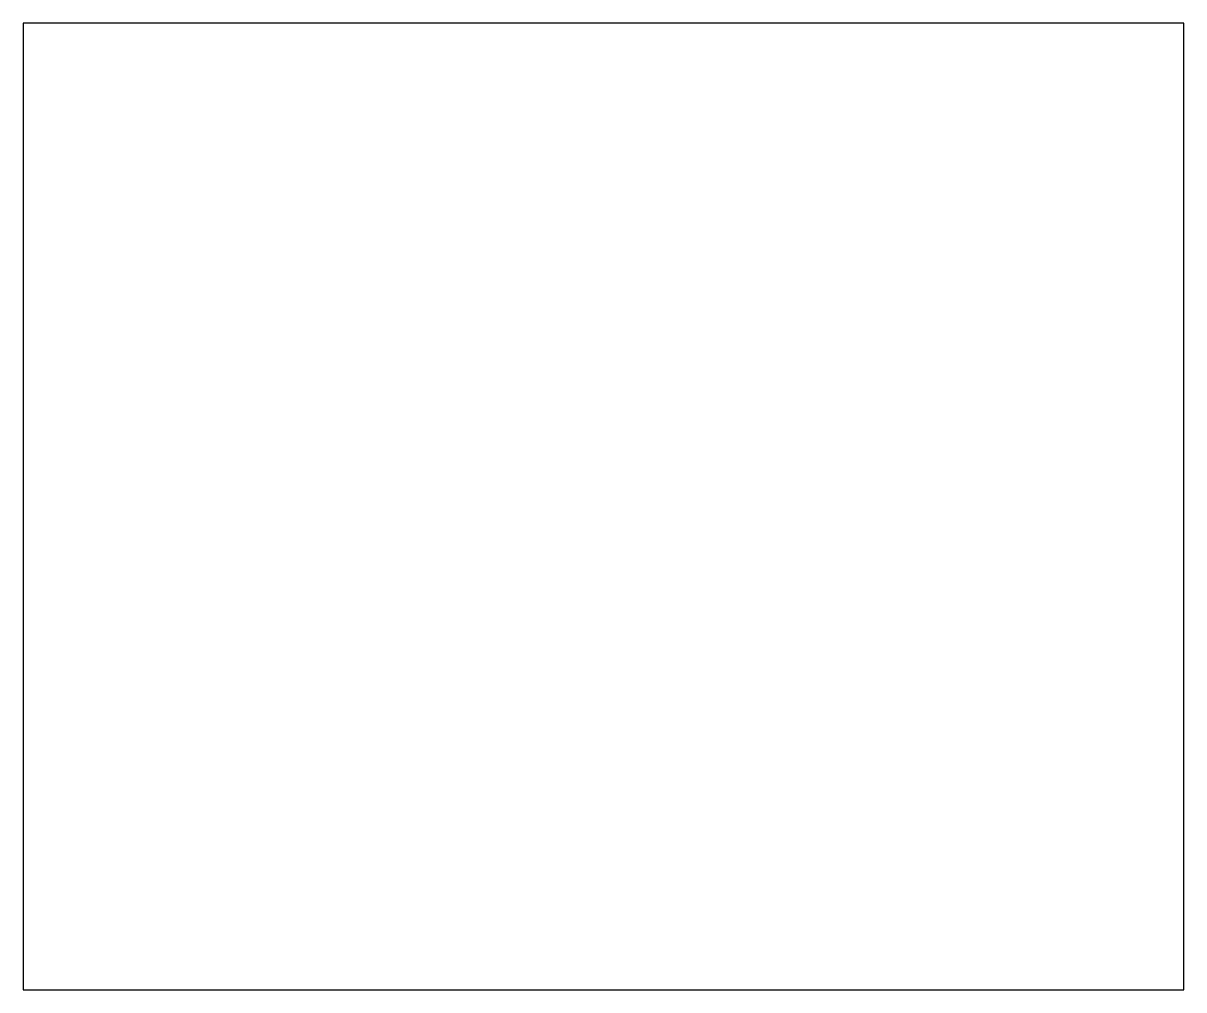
# Model space of a CAD drawing. Header units: millimetres. Extents: x 0 to 6000, y 0 to 5000.
import ezdxf

# ---------------------------------------------------------------- set-up
doc = ezdxf.new("R2010")
doc.units = ezdxf.units.MM

msp = doc.modelspace()

# ---------------------------------------------------------------- linework, layer by layer
at = {"layer": 'WALL'}
for p, q in [((6000, 5000), (0, 5000)), ((0, 5000), (0, 0)), ((6000, 0), (6000, 5000)), ((0, 0), (6000, 0))]:
    msp.add_line(p, q, dxfattribs=at)

doc.saveas('drawing.dxf')
